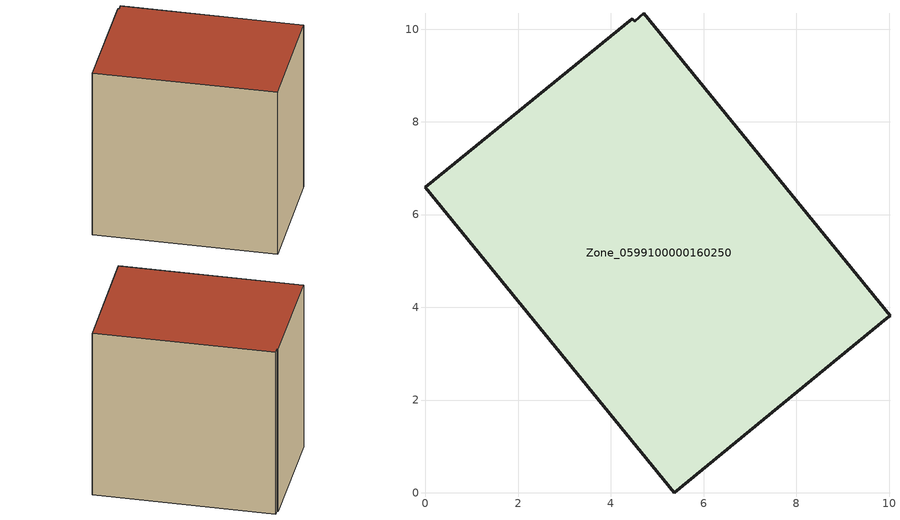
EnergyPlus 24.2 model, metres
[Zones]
Zone_0599100000160250
 floor ground (C_G): 4.51,10.17 4.71,10.34 10.02,3.82 9.95,3.76 5.37,0 0,6.59 4.46,10.22 z3.1
 wall outside (C_F): 0,6.59 5.37,0 9.95,3.76 10.02,3.82 4.71,10.34 4.51,10.17 4.46,10.22 0,6.59 z3.1:11.55
 roof outside (C_R): 4.51,10.17 4.46,10.22 0,6.59 5.37,0 9.95,3.76 10.02,3.82 4.71,10.34 z11.55
[BUILDING]
Pand.0599100000160250: North Axis=0; Terrain=City; Loads Convergence Tolerance Value=0.04; Temperature Convergence Tolerance Value=0.4; Solar Distribution=FullExterior; Maximum Number of Warmup Days=25; Minimum Number of Warmup Days=1
[Site:Location]
Rotterdam.The.Hague.AP_ZH_NLD Design_Conditions: Latitude=51.96; Longitude=4.45; Time Zone=1; Elevation=-4.5
[SITE:GROUNDTEMPERATURE:BUILDINGSURFACE]
18, 18, 18, 18, 18, 18, 18, 18, 18, 18, 18, 18
[MATERIAL] Thermal Absorptance=0.9; Solar Absorptance=0.7; Visible Absorptance=0.7
Name | Roughness | Thickness | Conductivity | Density | Specific Heat
G.TI.1946-1964 | MediumSmooth | 0.15 | 1 | 540 | 1210
F.TI.1946-1964 | Rough | 0.3 | 0.857143 | 1920 | 840
R.TI.1946-1964 | MediumRough | 0.2 | 0.277778 | 1500 | 1000
[CONSTRUCTION]
C_G: G.TI.1946-1964
C_F: F.TI.1946-1964
C_R: R.TI.1946-1964
[ZONE]
Zone_0599100000160250: Type=1; Multiplier=1; Ceiling Height=Autocalculate; Volume=Autocalculate; Floor Area=autocalculate; Part of Total Floor Area=Yes
[ZONEINFILTRATION:DESIGNFLOWRATE]
Infil_Zone_0599100000160250: Zone or ZoneList or Space or SpaceList=Zone_0599100000160250; Schedule=AlwaysOn; Design Flow Rate Calculation Method=Flow/Area; Flow Rate per Floor Area=0.003; Constant Term Coefficient=1; Temperature Term Coefficient=0; Velocity Term Coefficient=0; Velocity Squared Term Coefficient=0
[HVACTEMPLATE:ZONE:IDEALLOADSAIRSYSTEM]
Zone_0599100000160250: Maximum Heating Supply Air Temperature=50; Minimum Cooling Supply Air Temperature=13; Maximum Heating Supply Air Humidity Ratio=0.0156; Minimum Cooling Supply Air Humidity Ratio=0.0077; Heating Limit=NoLimit; Cooling Limit=NoLimit; Dehumidification Control Type=ConstantSensibleHeatRatio; Cooling Sensible Heat Ratio=0.7; Dehumidification Setpoint=60; Humidification Control Type=None; Humidification Setpoint=30; Outdoor Air Method=None; Outdoor Air Flow Rate per Person=0.00944; Outdoor Air Flow Rate per Zone Floor Area=0; Outdoor Air Flow Rate per Zone=0; Demand Controlled Ventilation Type=None; Outdoor Air Economizer Type=NoEconomizer; Heat Recovery Type=None; Sensible Heat Recovery Effectiveness=0.7; Latent Heat Recovery Effectiveness=0.65
[ZONECONTROL:THERMOSTAT]
ThermostatControl_Zone_0599100000160250: Zone or ZoneList=Zone_0599100000160250; Control Type Schedule=DualSetpointControlType; Control 1=Thermostat_Zone_0599100000160250; Temperature Difference Between Cutout And Setpoint=0
[THERMOSTATSETPOINT:DUALSETPOINT]
Thermostat_Zone_0599100000160250: Heating Setpoint Temperature Schedule=HeatingSetpoint_Zone_0599100000160250; Cooling Setpoint Temperature Schedule=CoolingSetpoint_Zone_0599100000160250
[SCHEDULE:COMPACT]
HeatingSetpoint_Zone_0599100000160250: Through: 12/31, For: AllDays, Until: 24:00, 21
CoolingSetpoint_Zone_0599100000160250: Through: 12/31, For: AllDays, Until: 24:00, 24
DualSetpointControlType: Through: 12/31, For: AllDays, Until: 24:00, 4
AlwaysOn: Through: 12/31, For: AllDays, Until: 24:00, 1
